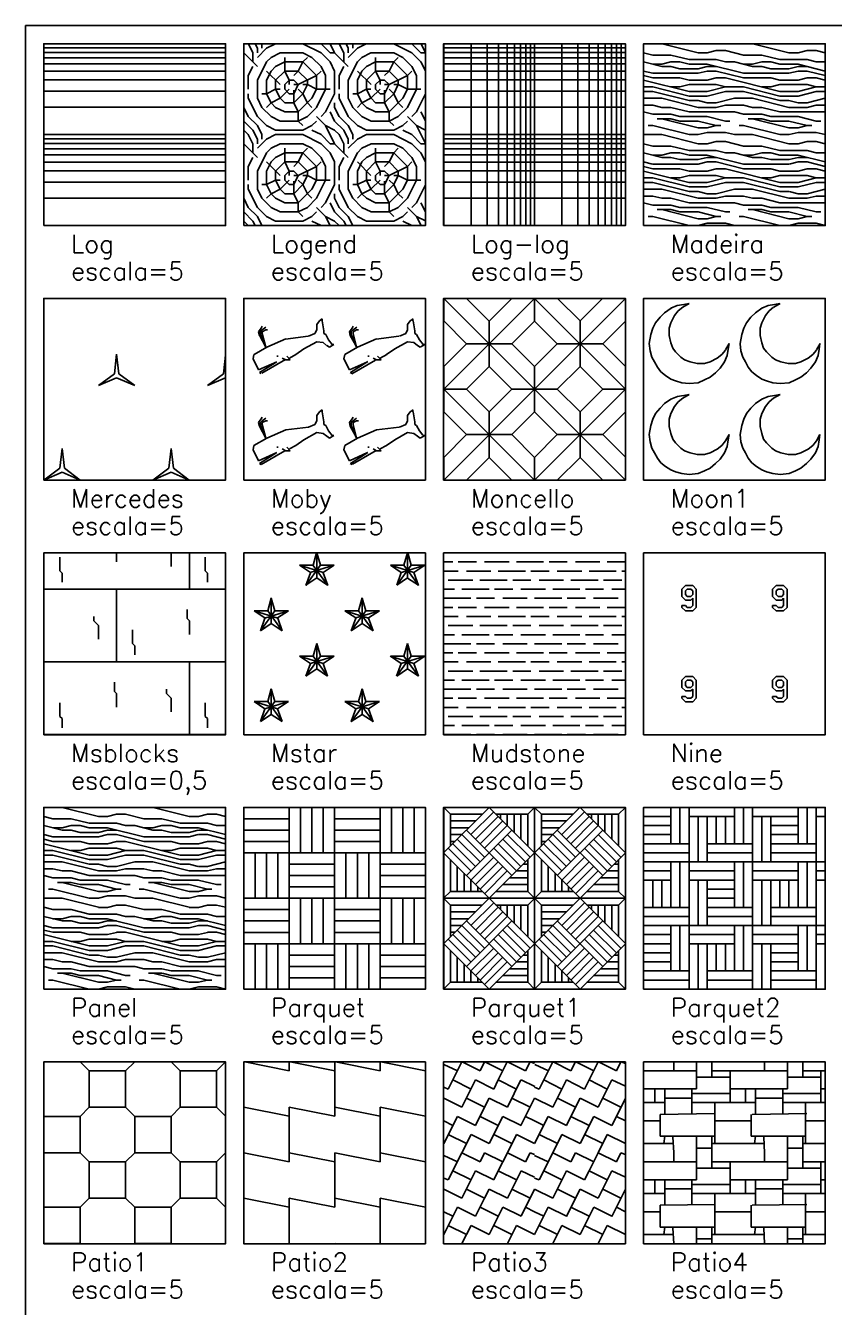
# Model space of a CAD drawing. Header units: inches. Extents: x -1 to 462, y -162 to 137.
# Drawn here: x -1 to 43.5, y -91.5 to -21 of the extents above; entities that cross this region are included whole.
import ezdxf

# ---------------------------------------------------------------- set-up
doc = ezdxf.new("R2010")
doc.units = ezdxf.units.IN
doc.header["$MEASUREMENT"] = 0
doc.layers.add('FORMATO', color=7, linetype='Continuous', plot=False)
for name, color, linetype in [('HATCH', 7, 'Continuous'), ('RECTANGLE', 7, 'Continuous'), ('TEXT', 5, 'Continuous')]:
    doc.layers.add(name, color=color, linetype=linetype)
doc.styles.add('nr', font='simplex.shx')

msp = doc.modelspace()

# ---------------------------------------------------------------- hatches: boundary and pattern name
at = {"layer": 'HATCH'}
h = msp.add_hatch(dxfattribs=at)
h.set_pattern_fill('LOG', color=256, scale=5, style=0)
h.set_pattern_definition([(0, (0, -32), (0, 5), []), (0, (0, -30.495), (0, 5), []), (0, (0, -29.6144), (0, 5), []), (0, (0, -28.9897), (0, 5), []), (0, (0, -28.505), (0, 5), []), (0, (0, -28.109), (0, 5), []), (0, (0, -27.7745), (0, 5), []), (0, (0, -27.4846), (0, 5), []), (0, (0, -27.229), (0, 5), [])])
h.paths.add_polyline_path([(0, -32), (10, -32), (10, -22), (0, -22)])
h = msp.add_hatch(dxfattribs=at)
h.set_pattern_fill('LOGEND', color=256, scale=5, style=0)
h.set_pattern_definition([(0, (12.75, -32), (5, 5), [1.5, -3.5]), (0, (12.75, -31.75), (5, 5), [1.5, -3.5]), (0, (13, -31.25), (5, 5), [1, -4]), (0, (13.25, -30.75), (5, 5), [0.75, -4.25]), (0, (13.25, -30.25), (5, 5), [0.5, -4.5]), (0, (12, -29.75), (5, 5), [0.25, -1.25, 0.25, -3.25]), (0, (12.75, -29.5), (5, 5), [0.25, -2, 0.75, -2]), (0, (13.75, -29.25), (5, 5), [0.25, -0.25, 0.25, -4.25]), (0, (13.5, -29), (5, 5), [0.25, -4.75]), (0, (13.25, -28.5), (5, 5), [0.75, -4.25]), (0, (13.25, -28), (5, 5), [1, -4]), (0, (13, -27.5), (5, 5), [1.25, -1.5, 0.25, -2]), (90, (11, -30.5), (-5, 5), [0.25, -0.5, 1.25, -3]), (90, (11.25, -30), (-5, 5), [0.25, -0.25, 0.75, -3.75]), (90, (11.5, -28), (-5, 5), [0.5, -4.5]), (90, (11.75, -30), (-5, 5), [1, -1.5, 0.25, -2.25]), (90, (12, -27.25), (-5, 5), [0.25, -4.75]), (90, (12.25, -29.75), (-5, 5), [0.75, -4.25]), (90, (12.75, -29.5), (-5, 5), [0.5, -4.5]), (90, (13.25, -29.5), (-5, 5), [0.25, -0.75, 0.75, -3.25]), (90, (13.5, -29.25), (-5, 5), [0.25, -4.75]), (90, (13.75, -30.25), (-5, 5), [0.7, -4.3]), (90, (14, -31.25), (-5, 5), [0.5, -4.5]), (90, (14.5, -29.25), (-5, 5), [0.25, -4.75]), (90, (15, -29.5), (-5, 5), [0.75, -4.25]), (90, (15.5, -29.5), (-5, 5), [0.75, -4.25]), (45, (14.75, -31.5), (6e-16, 5), [0.35355, -0.35355, 0.35355, -6.0104]), (45, (13.75, -30.25), (6e-16, 5), [0.7071, -6.364]), (45, (11.75, -27.75), (6e-16, 5), [0.7071, -6.364]), (45, (12.75, -29), (6e-16, 5), [0.7071, -6.364]), (45, (13, -30), (6e-16, 5), [0.7071, -6.364]), (45, (14.5, -31), (6e-16, 5), [0.7071, -6.364]), (45, (14, -30.75), (6e-16, 5), [1.0607, -6.0104]), (45, (12.5, -28.5), (6e-16, 5), [0.3535, -6.7175]), (45, (12.25, -28), (6e-16, 5), [0.3535, -6.7175]), (45, (14.25, -28), (6e-16, 5), [0.3535, -6.7175]), (45, (12.25, -30.5), (6e-16, 5), [0.3535, -6.7175]), (45, (15, -28.75), (6e-16, 5), [0.3535, -6.7175]), (45, (13.25, -29.25), (6e-16, 5), [0.3535, -6.7175]), (45, (13.75, -28.75), (6e-16, 5), [0.3535, -6.7175]), (135, (13.5, -29.75), (-5, 6e-16), [0.35355, -0.35355, 1.06066, -5.3033]), (135, (14.25, -29.75), (-5, 6e-16), [0.3535, -6.7175]), (135, (14.25, -31.5), (-5, 6e-16), [0.3535, -6.7175]), (135, (13.25, -30.25), (-5, 6e-16), [0.3535, -6.7175]), (135, (14, -29.25), (-5, 6e-16), [0.3535, -6.7175]), (135, (12.75, -30.5), (-5, 6e-16), [0.3535, -6.7175]), (135, (14.75, -30.5), (-5, 6e-16), [0.3535, -6.7175]), (135, (11.25, -32), (-5, 6e-16), [0.3535, -6.7175]), (135, (11.5, -31.75), (-5, 6e-16), [0.7071, -6.364]), (135, (11.75, -31.5), (-5, 6e-16), [0.7071, -6.364]), (135, (12.25, -31.5), (-5, 6e-16), [0.7071, -6.364]), (135, (12.5, -31), (-5, 6e-16), [0.7071, -6.364]), (135, (14.5, -29), (-5, 6e-16), [0.7071, -6.364]), (135, (15.5, -31.5), (-5, 6e-16), [0.7071, -6.364]), (135, (15.75, -27.5), (-5, 6e-16), [0.7071, -6.364]), (135, (15.75, -28), (-5, 6e-16), [0.7071, -6.364]), (135, (15.25, -28.25), (-5, 6e-16), [0.7071, -6.364]), (135, (11.75, -28.25), (-5, 6e-16), [1.0607, -6.0104]), (135, (15, -28.75), (-5, 6e-16), [1.0607, -6.0104]), (26.565, (12.25, -27.25), (5, 2e-09), [0.559, -10.6213]), (26.565, (12.25, -29.75), (5, 2e-09), [0.559, -10.6213]), (26.565, (12.75, -28.25), (5, 2e-09), [0.559, -10.6213]), (26.565, (14.25, -31.75), (5, 2e-09), [0.559, -10.6213]), (26.565, (14, -31.25), (5, 2e-09), [0.559, -10.6213]), (26.565, (12.5, -30.25), (5, 2e-09), [0.559, -10.6213]), (26.565, (12.5, -27.75), (5, 2e-09), [0.559, -10.6213]), (26.565, (14, -29.25), (5, 2e-09), [1.118, -10.0623]), (63.435, (14, -28.5), (3e-10, 5), [0.559, -10.6213]), (63.435, (14.75, -30), (3e-10, 5), [0.559, -10.6213]), (63.435, (12.25, -29), (3e-10, 5), [0.559, -10.6213]), (63.435, (11.25, -28.75), (3e-10, 5), [0.559, -10.6213]), (63.435, (14.25, -29.75), (3e-10, 5), [0.559, -10.6213]), (63.435, (13.75, -29.75), (3e-10, 5), [0.559, -10.6213]), (63.435, (11.75, -29), (3e-10, 5), [1.118, -10.0623]), (63.435, (15.5, -30.75), (3e-10, 5), [1.118, -10.0623]), (63.435, (15, -30.5), (3e-10, 5), [1.118, -10.0623]), (116.565, (11, -31.25), (-2e-09, 5), [0.559, -10.6213]), (116.565, (11, -28.5), (-2e-09, 5), [0.559, -10.6213]), (116.565, (12, -32), (-2e-09, 5), [0.559, -10.6213]), (116.565, (11.5, -27.5), (-2e-09, 5), [0.559, -10.6213]), (116.565, (12, -30.5), (-2e-09, 5), [0.559, -10.6213]), (116.565, (13, -30), (-2e-09, 5), [0.559, -10.6213]), (116.565, (13.5, -29), (-2e-09, 5), [0.559, -10.6213]), (116.565, (11.25, -31), (-2e-09, 5), [0.559, -10.6213]), (116.565, (12.5, -30.25), (-2e-09, 5), [0.559, -10.6213]), (116.565, (14, -30.75), (-2e-09, 5), [0.559, -10.6213]), (116.565, (14.5, -30.25), (-2e-09, 5), [0.559, -10.6213]), (116.565, (15.5, -28.75), (-2e-09, 5), [0.559, -10.6213]), (116.565, (11.75, -27.25), (-2e-09, 5), [0.559, -10.6213]), (116.565, (11, -27.5), (-2e-09, 5), [1.118, -10.0623]), (116.565, (11.75, -31), (-2e-09, 5), [1.118, -10.0623]), (153.435, (11, -31.75), (-5, 3e-10), [0.559, -10.6213]), (153.435, (15.25, -32), (-5, 3e-10), [0.559, -10.6213]), (153.435, (15, -29.5), (-5, 3e-10), [0.559, -10.6213]), (153.435, (13, -31.25), (-5, 3e-10), [0.559, -10.6213]), (153.435, (12.75, -31.75), (-5, 3e-10), [0.559, -10.6213]), (153.435, (13.25, -30.75), (-5, 3e-10), [0.559, -10.6213]), (153.435, (14.75, -27.75), (-5, 3e-10), [0.559, -10.6213]), (153.435, (15.25, -27.5), (-5, 3e-10), [1.118, -10.0623])])
h.paths.add_polyline_path([(11, -32), (21, -32), (21, -22), (11, -22)])
h = msp.add_hatch(dxfattribs=at)
h.set_pattern_fill('LOG-LOG', color=256, scale=5, style=0)
h.set_pattern_definition([(0, (22, -32), (0, 5), []), (0, (22, -30.495), (0, 5), []), (0, (22, -29.6144), (0, 5), []), (0, (22, -28.9897), (0, 5), []), (0, (22, -28.505), (0, 5), []), (0, (22, -28.109), (0, 5), []), (0, (22, -27.7745), (0, 5), []), (0, (22, -27.4846), (0, 5), []), (0, (22, -27.229), (0, 5), []), (90, (22, -32), (-5, 3e-16), []), (90, (23.505, -32), (-5, 3e-16), []), (90, (24.3856, -32), (-5, 3e-16), []), (90, (25.0103, -32), (-5, 3e-16), []), (90, (25.495, -32), (-5, 3e-16), []), (90, (25.891, -32), (-5, 3e-16), []), (90, (26.2255, -32), (-5, 3e-16), []), (90, (26.5154, -32), (-5, 3e-16), []), (90, (26.771, -32), (-5, 3e-16), [])])
h.paths.add_polyline_path([(22, -32), (32, -32), (32, -22), (22, -22)])
h = msp.add_hatch(dxfattribs=at)
h.set_pattern_fill('MADEIRA', color=256, scale=5, style=0, pattern_type=2)
h.set_pattern_definition([(0, (33, -32), (0, 5), [1, -1.5, 0.5, -2]), (0, (36.5, -31.875), (0, 5), [1, -4]), (0, (36, -31.625), (0, 5), [0.5, -4.5]), (0, (33.25, -31.5), (0, 5), [0.25, -3.5, 0.25, -1]), (0, (35, -31.25), (0, 5), [1, -1.5, 0.25, -2.25]), (0, (33.75, -31.125), (0, 5), [0.75, -4.25]), (0, (35, -31), (0, 5), [1.5, -3.5]), (0, (33.5, -30.875), (0, 5), [1, -4]), (0, (35.5, -30.75), (0, 5), [2.5, -2.5]), (0, (34, -30.5), (0, 5), [0.5, -1.5, 1, -2]), (0, (37.5, -30.375), (0, 5), [1, -4]), (0, (36.5, -30.25), (0, 5), [0.5, -4.5]), (0, (35.5, -30.125), (0, 5), [0.5, -4.5]), (0, (33, -30), (0, 5), [1, -4]), (0, (35.5, -29.875), (0, 5), [1, -4]), (0, (35.5, -29.625), (0, 5), [1, -1, 1, -2]), (0, (34.5, -29.375), (0, 5), [0.5, -2.5, 1, -1]), (0, (35.5, -29.25), (0, 5), [1.5, -3.5]), (0, (35.5, -29), (0, 5), [1, -4]), (0, (33.5, -28.875), (0, 5), [1.5, -2, 0.5, -1]), (0, (33.5, -28.625), (0, 5), [2.5, -2.5]), (0, (36.5, -28.5), (0, 5), [0.5, -4.5]), (0, (35, -28.375), (0, 5), [1, -4]), (0, (34, -28.25), (0, 5), [0.5, -2, 0.5, -2]), (0, (33.5, -28.125), (0, 5), [0.5, -1.5, 1, -2]), (0, (34.5, -28), (0, 5), [0.5, -2.5, 0.5, -1.5]), (0, (35.5, -27.875), (0, 5), [1.5, -3.5]), (0, (33.5, -27.625), (0, 5), [1, -4]), (0, (36, -27.5), (0, 5), [0.5, -4.5]), (0, (37, -27.375), (0, 5), [0.5, -4.5]), (14.036, (36.5, -31.625), (5, -2e-10), [0.515, -20.1005]), (14.036, (37, -30.5), (5, -2e-10), [0.515, -20.1005]), (14.036, (36.5, -27.5), (5, -2e-10), [0.515, -20.1005]), (14.036, (35, -29.375), (5, -2e-10), [0.515, -20.1005]), (14.036, (36, -28.625), (5, -2e-10), [0.515, -20.1005]), (14.036, (36.5, -29), (5, -2e-10), [0.515, -20.1005]), (14.036, (34, -28.125), (5, -2e-10), [0.515, -20.1005]), (14.036, (36, -28.375), (5, -2e-10), [0.515, -20.1005]), (14.036, (37, -30.25), (5, -2e-10), [1.03, -19.5855]), (14.036, (36.5, -29.875), (5, -2e-10), [1.03, -19.5855]), (14.036, (36.5, -29.625), (5, -2e-10), [1.03, -19.5855]), (165.964, (35, -31.25), (-5, -2e-10), [0.515, -1.03, 0.515, -18.55553]), (165.964, (34, -30.5), (-5, -2e-10), [0.515, -20.1005]), (165.964, (34, -28.25), (-5, -2e-10), [1.03, -19.5855]), (194.036, (36.5, -31.875), (-5, 2e-10), [0.515, -20.1005]), (345.964, (37.5, -31.875), (5, 2e-10), [0.515, -20.1005]), (345.964, (36, -30.125), (5, 2e-10), [0.515, -20.1005]), (345.964, (37, -29.25), (5, 2e-10), [0.515, -20.1005]), (345.964, (35, -28.875), (5, 2e-10), [0.515, -20.1005]), (345.964, (34.5, -28.25), (5, 2e-10), [0.515, -20.1005]), (345.964, (35, -28), (5, 2e-10), [0.515, -20.1005]), (345.964, (35, -28.875), (5, 2e-10), [0.515, -20.1005]), (345.964, (36.5, -28.125), (5, 2e-10), [2.06, -18.5555]), (345.964, (33.5, -31.5), (5, 2e-10), [2.06, -18.5555]), (345.964, (34, -31.125), (5, 2e-10), [2.06, -18.5555]), (345.964, (34.5, -30.875), (5, 2e-10), [0.515, -1.03, 1.03, -18.04053]), (345.964, (34.5, -30.5), (5, 2e-10), [1.03, -1.03, 1.03, -17.52553]), (345.964, (34, -30), (5, 2e-10), [2.06, -18.5555]), (345.964, (33.5, -29.625), (5, 2e-10), [2.06, -18.5555]), (345.964, (33.5, -29.375), (5, 2e-10), [2.06, -18.5555]), (345.964, (37, -27.875), (5, 2e-10), [0.515, -20.1005]), (345.964, (37.5, -27.375), (5, 1e-06), [1.03, -19.5855]), (345.964, (34.5, -27.625), (5, 1e-06), [1.03, -19.5855]), (345.964, (34, -32), (5, 9e-08), [2.06, -18.5555]), (345.964, (37, -28.5), (5, 9e-08), [1.545, -19.0705]), (345.964, (37.5, -28.875), (5, 9e-08), [3.09, -17.5255])])
h.paths.add_polyline_path([(33, -32), (43, -32), (43, -22), (33, -22)])
h = msp.add_hatch(dxfattribs=at)
h.set_pattern_fill('MERCEDES', color=256, scale=5, style=0, pattern_type=2)
h.set_pattern_definition([(23.413, (0, -46), (9, 5.19615), [1.0897, -25.06366]), (263.413, (1, -44.268), (9e-11, -10.3923), [1.0897, -25.0637]), (143.413, (2, -46), (-9, 5.19615), [1.0897, -25.0637]), (36.587, (0, -46), (9, 5.19615), [1.0897, -25.06366]), (276.587, (1, -44.268), (2e-11, -10.3923), [1.0897, -25.0637]), (156.587, (2, -46), (-9, 5.19615), [1.0897, -25.0637])])
h.paths.add_polyline_path([(0, -46), (10, -46), (10, -36), (0, -36)])
h = msp.add_hatch(dxfattribs=at)
h.set_pattern_fill('MOBY', color=256, scale=5, style=0, pattern_type=2)
h.set_pattern_definition([(333.435, (13.1, -44.3), (-5, 5), [0.2236, -10.9567]), (0, (13.3, -44.4), (5, 5), [0.25, -4.75]), (135, (13.55, -44.4), (-5, 0), [0.2828, -6.7882]), (209.9816, (13.25, -44.4), (-95.0000368, -54.9999352), [1.50083, -148.58247]), (153.435, (11.95, -45.15), (5, -5), [0.1118, -11.0685]), (32.2756, (11.85, -45.1), (55.0000287, 34.999956), [1.12361, -111.23741]), (204.2277, (12.8, -44.5), (-55.00002, -24.9999563), [1.09658, -108.56198]), (116.565, (11.8, -44.95), (-5, 5), [0.6708, -10.5095]), (78.69, (11.5, -44.35), (-4.99999, -20), [0.25495, -25.24014]), (29.745, (11.55, -44.1), (24.999997, 15.00001), [0.80622, -39.50507]), (23.1986, (12.25, -43.7), (-25, -10.000007), [1.14237, -36.9365]), (6.8428, (13.3, -43.25), (-84.999997, -10.00004), [1.25897, -124.63782]), (23.1986, (14.55, -43.1), (-25, -10.000007), [0.3808, -37.6981]), (63.435, (14.9, -42.95), (-5, -5), [0.2236, -10.9567]), (90, (15, -42.75), (-5, 5), [0.3, -4.7]), (53.13, (15, -42.45), (10, 15), [0.25, -24.75]), (33.69, (15.15, -42.25), (-10, -5), [0.1803, -17.8475]), (270, (15.3, -42.15), (5, -5), [0.1, -4.9]), (280.305, (15.3, -42.25), (-4.999974, 30.000005), [0.559, -55.34268]), (270, (15.4, -42.8), (5, -5), [0.15, -4.85]), (333.435, (15.4, -42.95), (-5, 5), [0.1118, -11.0685]), (296.565, (15.5, -43), (5, -5), [0.3354, -10.8449]), (308.66, (15.65, -43.3), (-14.999995, 20), [0.32016, -31.69546]), (0, (15.85, -43.55), (5, 5), [0.1, -4.9]), (210.964, (15.95, -43.55), (-14.99999, -10.00001), [0.29155, -28.8632]), (146.31, (15.7, -43.7), (-10, 5), [0.1803, -17.8475]), (143.13, (15.55, -43.6), (-15, 10), [0.25, -24.75]), (171.87, (15.35, -43.45), (30, -4.999997), [0.35356, -35.0018]), (209.745, (15, -43.4), (-24.999997, -15.00001), [0.8062, -39.50507]), (213.69, (14.3, -43.8), (10, 5), [0.5408, -17.4869]), (209.745, (13.85, -44.1), (-24.999997, -15.00001), [0.4031, -39.90817]), (0, (12.85, -44.2), (5, 5), [0, -5]), (118.3008, (12.2, -43.7), (-30.000044, 54.999976), [0.73824, -73.08588]), (104.036, (11.85, -43.05), (-4.99999, 15), [0.20616, -20.4094]), (53.13, (11.8, -42.85), (10, 15), [0.25, -24.75]), (63.435, (11.95, -42.65), (-5, -5), [0.1118, -11.0685]), (113.1986, (12.2, -43.7), (10.000007, -25), [0.7616, -37.3173]), (90, (11.9, -43), (-5, 5), [0.15, -4.85]), (45, (11.9, -42.85), (0, 5), [0.1414, -6.9296]), (36.87, (12, -42.75), (-15, -10), [0.25, -24.75]), (104.9314, (12.2, -43.7), (-14.999985, 55.000003), [0.7762, -76.84466]), (90, (12, -42.95), (-5, 5), [0.1, -4.9]), (26.565, (12, -42.85), (5, 5), [0.2236, -10.9567]), (0, (12.2, -42.75), (5, 5), [0.1, -4.9])])
h.paths.add_polyline_path([(11, -46), (21, -46), (21, -36), (11, -36)])
h = msp.add_hatch(dxfattribs=at)
h.set_pattern_fill('MONCELLO', color=256, scale=5, style=0)
h.set_pattern_definition([(0, (22, -46), (5, 5), [1.25, -2.5, 1.25]), (0, (23.25, -43.5), (5, 5), [2.5, -2.5]), (45, (22, -46), (6e-16, 5), [7.071]), (45, (23.25, -46), (1.25, 3.75), [1.76777, -1.76777, 1.76777, -1.76777]), (90, (22, -46), (-5, 5), [1.25, -2.5, 1.25]), (90, (24.5, -44.75), (-5, 5), [2.5, -2.5]), (135, (22, -46), (-5, 6e-16), [7.071]), (135, (25.75, -46), (-3.75, 1.25), [1.76777, -1.76777, 1.76777, -1.76777])])
h.paths.add_polyline_path([(22, -46), (32, -46), (32, -36), (22, -36)])
h = msp.add_hatch(dxfattribs=at)
h.set_pattern_fill('MOON1', color=256, scale=5, style=0, pattern_type=2)
h.set_pattern_definition([(128.66, (33.95, -45.05), (-5, 5), [0.32015, -31.69546]), (116.565, (33.75, -44.8), (-5, 5), [0.3354, -10.8449]), (120.964, (33.6, -44.5), (-10.00001, 14.99999), [0.29155, -28.8632]), (105.9454, (33.45, -44.25), (-5.000003, 15), [0.364, -36.03654]), (97.125, (33.35, -43.9), (-4.99999, 35.000002), [0.4031, -39.90817]), (78.69, (33.3, -43.5), (-2e-06, 5), [0.5099, -24.9852]), (74.0546, (33.4, -43), (5, 20), [0.364, -36.03654]), (63.435, (33.5, -42.65), (2e-06, 5), [0.3354, -10.8449]), (50.1944, (33.65, -42.35), (20.000012, 24.99999), [0.3905, -38.66074]), (45, (33.9, -42.05), (0, 5), [0.3536, -6.7175]), (35.538, (34.15, -41.8), (19.99999, 15.000008), [0.4301, -42.5815]), (23.1986, (34.5, -41.55), (10, 5), [0.3808, -37.6981]), (8.13, (34.85, -41.4), (30, 4.999997), [0.35356, -35.0018]), (9.462, (35.2, -41.35), (25.000004, 4.99999), [0.30414, -30.1097]), (209.745, (35.5, -41.3), (-24.999997, -15.00001), [0.4031, -39.9082]), (218.66, (35.15, -41.5), (-5, -5), [0.32016, -31.69546]), (231.34, (34.9, -41.7), (-14.999995, -20), [0.32016, -31.69546]), (243.435, (34.7, -41.95), (-2e-06, -5), [0.4472, -10.7331]), (251.565, (34.5, -42.35), (6e-06, -5), [0.3162, -15.4952]), (270, (34.4, -42.65), (5, -5), [0.4, -4.6]), (284.036, (34.4, -43.05), (4.99999, -15), [0.4123, -20.2032]), (288.435, (34.5, -43.45), (5, -10), [0.3162, -15.4952]), (306.87, (34.6, -43.75), (5, -5), [0.25, -24.75]), (315, (34.75, -43.95), (5, -1e-15), [0.2121, -6.859]), (135, (35.05, -44.25), (-5, 0), [0.2121, -6.859]), (143.13, (35.25, -44.4), (-15, 10), [0.25, -24.75]), (161.565, (35.55, -44.5), (-5, -6e-06), [0.3162, -15.4952]), (165.964, (35.95, -44.6), (-5, -5e-06), [0.4123, -20.2032]), (180, (36.35, -44.6), (-5, -5), [0.4, -4.6]), (198.435, (36.65, -44.5), (-10, -5), [0.3162, -15.4952]), (206.565, (37.05, -44.3), (-5, -5), [0.4472, -10.7331]), (218.66, (37.3, -44.1), (-5, -5), [0.32016, -31.69546]), (231.34, (37.5, -43.85), (-14.999995, -20), [0.32016, -31.69546]), (240.255, (37.7, -43.5), (-5, -10), [0.4031, -39.9082]), (80.538, (37.65, -43.8), (-2e-06, 5), [0.30414, -30.1097]), (81.87, (37.6, -44.15), (1e-06, 4.999997), [0.35356, -35.0018]), (66.8014, (37.45, -44.5), (10.000007, 25), [0.3808, -37.6981]), (54.462, (37.2, -44.85), (10.000005, 14.999998), [0.4301, -42.5815]), (45, (36.95, -45.1), (0, 5), [0.3536, -6.7175]), (39.8056, (36.65, -45.35), (5, 5.000004), [0.3905, -38.66074]), (26.565, (36.35, -45.5), (5, 5), [0.3354, -10.8449]), (23.1986, (36, -45.65), (10, 5), [0.3808, -37.69808]), (5.7106, (35.5, -45.7), (44.999997, 5.000007), [0.5025, -49.7469]), (352.875, (35.1, -45.65), (5, 3e-06), [0.4031, -39.90817]), (344.0546, (34.75, -45.55), (20, -5), [0.364, -36.03654]), (338.199, (34.5, -45.45), (15, -5), [0.26926, -26.65657]), (326.31, (34.2, -45.25), (10, -5), [0.36056, -17.6672]), (321.34, (33.95, -45.05), (20, -14.999995), [0.32016, -31.69546])])
h.paths.add_polyline_path([(33, -46), (43, -46), (43, -36), (33, -36)])
h = msp.add_hatch(dxfattribs=at)
h.set_pattern_fill('MSBLOCKS', color=256, scale=0.5, style=0, pattern_type=2)
h.set_pattern_definition([(0, (0, -60), (0, 4), []), (90, (0, -60), (-4, 4), [4, -4]), (90, (1, -59.625), (-8, 8), [0.5, -15.5]), (135, (1, -59.125), (-16, 2e-15), [0.177, -11.137]), (90, (0.875, -59), (-8, 8), [0.75, -15.25]), (90, (4, -58.5), (-8, 8), [0.75, -15.25]), (135, (4, -57.75), (-16, 2e-15), [0.177, -11.137]), (90, (3.875, -57.625), (-8, 8), [0.5, -15.5]), (90, (7, -58.75), (-8, 8), [0.75, -15.25]), (135, (7, -58), (-16, 2e-15), [0.3536, -10.96]), (90, (6.75, -57.75), (-8, 8), [0.25, -15.75]), (90, (9, -59.625), (-8, 8), [0.5, -15.5]), (135, (9, -59.125), (-16, 2e-15), [0.177, -11.137]), (90, (8.875, -59), (-8, 8), [0.75, -15.25]), (90, (12, -58.5), (-8, 8), [0.75, -15.25]), (135, (12, -57.75), (-16, 2e-15), [0.177, -11.137]), (90, (11.875, -57.625), (-8, 8), [0.5, -15.5]), (90, (15, -58.75), (-8, 8), [0.75, -15.25]), (135, (15, -58), (-16, 2e-15), [0.3536, -10.96]), (90, (14.75, -57.75), (-8, 8), [0.25, -15.75]), (90, (5, -55.625), (-8, 8), [0.5, -15.5]), (135, (5, -55.125), (-16, 2e-15), [0.177, -11.137]), (90, (4.875, -55), (-8, 8), [0.75, -15.25]), (90, (8, -54.5), (-8, 8), [0.75, -15.25]), (135, (8, -53.75), (-16, 2e-15), [0.177, -11.137]), (90, (7.875, -53.625), (-8, 8), [0.5, -15.5]), (90, (11, -54.75), (-8, 8), [0.75, -15.25]), (135, (11, -54), (-16, 2e-15), [0.3536, -10.96]), (90, (10.75, -53.75), (-8, 8), [0.25, -15.75]), (90, (13, -55.625), (-8, 8), [0.5, -15.5]), (135, (13, -55.125), (-16, 2e-15), [0.177, -11.137]), (90, (12.875, -55), (-8, 8), [0.75, -15.25]), (90, (16, -54.5), (-8, 8), [0.75, -15.25]), (135, (16, -53.75), (-16, 2e-15), [0.177, -11.137]), (90, (15.875, -53.625), (-8, 8), [0.5, -15.5]), (90, (19, -54.75), (-8, 8), [0.75, -15.25]), (135, (19, -54), (-16, 2e-15), [0.3536, -10.96]), (90, (18.75, -53.75), (-8, 8), [0.25, -15.75])])
h.paths.add_polyline_path([(0, -60), (10, -60), (10, -50), (0, -50)])
h = msp.add_hatch(dxfattribs=at)
h.set_pattern_fill('MSTAR', color=256, scale=5, style=0, pattern_type=2)
h.set_pattern_definition([(180, (13.45, -58.2), (-5, -5), [0.75, -4.25]), (326.31, (11.55, -58.2), (10, -5), [0.7211, -17.30664]), (109.6538, (13.1, -59.3), (-19.999976, 55.000011), [0.7433, -73.58704]), (254.0546, (12.5, -57.5), (-5, -20), [0.728, -35.67254]), (33.69, (11.9, -59.3), (-10, -5), [0.7211, -17.30664]), (250.3462, (12.15, -58.6), (19.999976, 55.000011), [0.7433, -73.58704]), (180, (12.3, -58.2), (-5, -5), [0.75, -4.25]), (105.9454, (12.7, -58.2), (5, -20), [0.728, -35.67254]), (326.31, (12.5, -58.9), (10, -5), [0.7211, -17.30664]), (33.69, (12.85, -58.6), (-10, -5), [0.7211, -17.30664]), (233.9726, (12.7, -58.2), (-25.000018, -34.999987), [1.36014, -66.6472]), (306.0274, (12.3, -58.2), (-25.000018, 34.999987), [1.36014, -66.6472]), (17.1027, (12.15, -58.6), (-50.000009, -14.999977), [1.36014, -66.6472]), (90, (12.5, -58.9), (-5, 5), [1.4, -3.6]), (162.8973, (12.85, -58.6), (-50.000009, 14.999977), [1.36014, -66.6472]), (162.8973, (15.35, -56.1), (-50.000009, 14.999977), [1.36014, -66.6472]), (90, (15, -56.4), (-5, 5), [1.4, -3.6]), (17.1027, (14.65, -56.1), (-50.000009, -14.999977), [1.36014, -66.6472]), (306.0274, (14.8, -55.7), (-25.000018, 34.999987), [1.36014, -66.6472]), (233.9726, (15.2, -55.7), (-25.000018, -34.999987), [1.36014, -66.6472]), (33.69, (15.35, -56.1), (-10, -5), [0.7211, -17.3066]), (326.31, (15, -56.4), (10, -5), [0.7211, -17.3066]), (105.945, (15.2, -55.7), (5, -20), [0.728, -35.67254]), (180, (14.8, -55.7), (-5, -5), [0.75, -4.25]), (250.346, (14.65, -56.1), (19.999976, 55.000011), [0.7433, -73.58704]), (33.69, (14.4, -56.8), (-10, -5), [0.7211, -17.3066]), (254.055, (15, -55), (-5, -20), [0.728, -35.67254]), (109.654, (15.6, -56.8), (-19.999976, 55.000011), [0.7433, -73.58704]), (326.31, (14.05, -55.7), (10, -5), [0.7211, -17.3066]), (180, (15.95, -55.7), (-5, -5), [0.75, -4.25])])
h.paths.add_polyline_path([(11, -60), (21, -60), (21, -50), (11, -50)])
h = msp.add_hatch(dxfattribs=at)
h.set_pattern_fill('MUDSTONE', color=256, scale=5, style=0)
h.set_pattern_definition([(0, (22, -60), (1, 0.5), [1.5, -0.3, 1, -0.45, 1.35, -0.4])])
h.paths.add_polyline_path([(22, -60), (32, -60), (32, -50), (22, -50)])
h = msp.add_hatch(dxfattribs=at)
h.set_pattern_fill('NINE', color=256, scale=5, style=0)
h.set_pattern_definition([(0, (35.3, -58.2), (5, 5), [0.4, -4.6]), (0, (35.4, -58), (5, 5), [0.2, -4.8]), (0, (35.3, -57.6), (5, 5), [0.3, -4.7]), (0, (35.4, -57.4), (5, 5), [0.2, -4.8]), (0, (35.4, -57), (5, 5), [0.2, -4.8]), (0, (35.3, -56.8), (5, 5), [0.4, -4.6]), (0, (35.1, -57.9), (5, 5), [0.2, -4.8]), (90, (35.1, -58), (-5, 5), [0.1, -0.5, 0.4, -4]), (90, (35.3, -57.3), (-5, 5), [0.2, -4.8]), (90, (35.7, -57.9), (-5, 5), [0.4, -0.2, 0.2, -4.2]), (90, (35.9, -58), (-5, 5), [1, -4]), (45, (35.7, -58.2), (6e-16, 5), [0.2828, -6.7882]), (45, (35.6, -58), (6e-16, 5), [0.1414, -6.9296]), (45, (35.6, -57.4), (6e-16, 5), [0.1414, -6.9296]), (45, (35.6, -57.6), (6e-16, 5), [0.1414, -6.9296]), (45, (35.3, -57.1), (6e-16, 5), [0.1414, -6.9296]), (45, (35.1, -57), (6e-16, 5), [0.2828, -6.7882]), (135, (35.3, -58.2), (-5, 6e-16), [0.2828, -6.7882]), (135, (35.3, -57.6), (-5, 6e-16), [0.2828, -6.7882]), (135, (35.4, -58), (-5, 6e-16), [0.1414, -6.9296]), (135, (35.4, -57.4), (-5, 6e-16), [0.1414, -6.9296]), (135, (35.7, -57.1), (-5, 6e-16), [0.1414, -6.9296]), (135, (35.9, -57), (-5, 6e-16), [0.2828, -6.7882])])
h.paths.add_polyline_path([(33, -60), (43, -60), (43, -50), (33, -50)])
h = msp.add_hatch(dxfattribs=at)
h.set_pattern_fill('PANEL', color=256, scale=5, style=0)
h.set_pattern_definition([(0, (0, -74), (0, 5), [1, -1.5, 0.5, -2]), (0, (3.5, -73.875), (0, 5), [1, -4]), (0, (3, -73.625), (0, 5), [0.5, -4.5]), (0, (0.25, -73.5), (0, 5), [0.25, -3.5, 0.25, -1]), (0, (2, -73.25), (0, 5), [1, -1.5, 0.25, -2.25]), (0, (0.75, -73.125), (0, 5), [0.75, -4.25]), (0, (2, -73), (0, 5), [1.5, -3.5]), (0, (0.5, -72.875), (0, 5), [1, -4]), (0, (2.5, -72.75), (0, 5), [2.5, -2.5]), (0, (1, -72.5), (0, 5), [0.5, -1.5, 1, -2]), (0, (4.5, -72.375), (0, 5), [1, -4]), (0, (3.5, -72.25), (0, 5), [0.5, -4.5]), (0, (2.5, -72.125), (0, 5), [0.5, -4.5]), (0, (0, -72), (0, 5), [1, -4]), (0, (2.5, -71.875), (0, 5), [1, -4]), (0, (2.5, -71.625), (0, 5), [1, -1, 1, -2]), (0, (1.5, -71.375), (0, 5), [0.5, -2.5, 1, -1]), (0, (2.5, -71.25), (0, 5), [1.5, -3.5]), (0, (2.5, -71), (0, 5), [1, -4]), (0, (0.5, -70.875), (0, 5), [1.5, -2, 0.5, -1]), (0, (0.5, -70.625), (0, 5), [2.5, -2.5]), (0, (3.5, -70.5), (0, 5), [0.5, -4.5]), (0, (2, -70.375), (0, 5), [1, -4]), (0, (1, -70.25), (0, 5), [0.5, -2, 0.5, -2]), (0, (0.5, -70.125), (0, 5), [0.5, -1.5, 1, -2]), (0, (1.5, -70), (0, 5), [0.5, -2.5, 0.5, -1.5]), (0, (2.5, -69.875), (0, 5), [1.5, -3.5]), (0, (0.5, -69.625), (0, 5), [1, -4]), (0, (3, -69.5), (0, 5), [0.5, -4.5]), (0, (4, -69.375), (0, 5), [0.5, -4.5]), (14.036, (3.5, -73.625), (5, -2e-10), [0.515, -20.1005]), (14.036, (4, -72.5), (5, -2e-10), [0.515, -20.1005]), (14.036, (3.5, -69.5), (5, -2e-10), [0.515, -20.1005]), (14.036, (2, -71.375), (5, -2e-10), [0.515, -20.1005]), (14.036, (3, -70.625), (5, -2e-10), [0.515, -20.1005]), (14.036, (3.5, -71), (5, -2e-10), [0.515, -20.1005]), (14.036, (1, -70.125), (5, -2e-10), [0.515, -20.1005]), (14.036, (3, -70.375), (5, -2e-10), [0.515, -20.1005]), (14.036, (4, -72.25), (5, -2e-10), [1.03, -19.5855]), (14.036, (3.5, -71.875), (5, -2e-10), [1.03, -19.5855]), (14.036, (3.5, -71.625), (5, -2e-10), [1.03, -19.5855]), (165.964, (2, -73.25), (-5, -2e-10), [0.515, -1.03, 0.515, -18.55553]), (165.964, (1, -72.5), (-5, -2e-10), [0.515, -20.1005]), (165.964, (1, -70.25), (-5, -2e-10), [1.03, -19.5855]), (194.036, (3.5, -73.875), (-5, 2e-10), [0.515, -20.1005]), (345.964, (4.5, -73.875), (5, 2e-10), [0.515, -20.1005]), (345.964, (3, -72.125), (5, 2e-10), [0.515, -20.1005]), (345.964, (4, -71.25), (5, 2e-10), [0.515, -20.1005]), (345.964, (2, -70.875), (5, 2e-10), [0.515, -20.1005]), (345.964, (1.5, -70.25), (5, 2e-10), [0.515, -20.1005]), (345.964, (2, -70), (5, 2e-10), [0.515, -20.1005]), (345.964, (2, -70.875), (5, 2e-10), [0.515, -20.1005]), (345.964, (3.5, -70.125), (5, 2e-10), [2.06, -18.5555]), (345.964, (0.5, -73.5), (5, 2e-10), [2.06, -18.5555]), (345.964, (1, -73.125), (5, 2e-10), [2.06, -18.5555]), (345.964, (1.5, -72.875), (5, 2e-10), [0.515, -1.03, 1.03, -18.04053]), (345.964, (1.5, -72.5), (5, 2e-10), [1.03, -1.03, 1.03, -17.52553]), (345.964, (1, -72), (5, 2e-10), [2.06, -18.5555]), (345.964, (0.5, -71.625), (5, 2e-10), [2.06, -18.5555]), (345.964, (0.5, -71.375), (5, 2e-10), [2.06, -18.5555]), (345.964, (4, -69.875), (5, 2e-10), [0.515, -20.1005]), (345.964, (4.5, -69.375), (5, 1e-06), [1.03, -19.5855]), (345.964, (1.5, -69.625), (5, 1e-06), [1.03, -19.5855]), (345.964, (1, -74), (5, 9e-08), [2.06, -18.5555]), (345.964, (4, -70.5), (5, 9e-08), [1.545, -19.0705]), (345.964, (4.5, -70.875), (5, 9e-08), [3.09, -17.5255])])
h.paths.add_polyline_path([(0, -74), (10, -74), (10, -64), (0, -64)])
h = msp.add_hatch(dxfattribs=at)
h.set_pattern_fill('PARQUET', color=256, scale=5, style=0)
h.set_pattern_definition([(0, (11, -74), (0, 2.5), [5, 0]), (0, (11, -70.875), (2.5, 2.5), [2.5, -2.5]), (0, (11, -70.25), (2.5, 2.5), [2.5, -2.5]), (0, (11, -69.625), (2.5, 2.5), [2.5, -2.5]), (90, (11, -74), (-2.5, 2e-16), [5, 0]), (90, (11.625, -74), (-2.5, 2.5), [2.5, -2.5]), (90, (12.25, -74), (-2.5, 2.5), [2.5, -2.5]), (90, (12.875, -74), (-2.5, 2.5), [2.5, -2.5])])
h.paths.add_polyline_path([(11, -74), (21, -74), (21, -64), (11, -64)])
h = msp.add_hatch(dxfattribs=at)
h.set_pattern_fill('PARQUET1', color=256, scale=5, style=0)
h.set_pattern_definition([(0, (22, -74), (5, 5), [5]), (0, (22.375, -73.625), (5, 5), [1.75, -0.75, 1.75, -0.75]), (0, (22.375, -69.375), (5, 5), [1.75, -0.75, 1.75, -0.75]), (0, (25.25, -73.25), (5, 5), [1.375, -3.625]), (0, (25.625, -72.875), (5, 5), [1, -4]), (0, (26, -72.5), (5, 5), [0.625, -4.375]), (0, (26.375, -72.125), (5, 5), [0.25, -4.75]), (0, (22.375, -70.875), (5, 5), [0.25, -4.75]), (0, (22.375, -70.5), (5, 5), [0.625, -4.375]), (0, (22.375, -70.125), (5, 5), [1, -4]), (0, (22.375, -69.75), (5, 5), [1.375, -3.625]), (90, (22, -74), (-5, 5), [5]), (90, (22.375, -73.625), (-5, 5), [1.75, -0.75, 1.75, -0.75]), (90, (26.625, -73.625), (-5, 5), [1.75, -0.75, 1.75, -0.75]), (90, (22.75, -73.625), (-5, 5), [1.375, -3.625]), (90, (23.125, -73.625), (-5, 5), [1, -4]), (90, (23.5, -73.625), (-5, 5), [0.625, -4.375]), (90, (23.875, -73.625), (-5, 5), [0.25, -4.75]), (90, (25.125, -69.625), (-5, 5), [0.25, -4.75]), (90, (25.5, -70), (-5, 5), [0.625, -4.375]), (90, (25.875, -70.375), (-5, 5), [1, -4]), (90, (26.25, -70.75), (-5, 5), [1.375, -3.625]), (45, (24.5, -74), (6e-16, 5), [7.071]), (45, (23.25, -72.75), (6e-16, 5), [3.5355, -1.2375, 1.06066, -1.2374]), (45, (24.25, -73.75), (3e-16, 2.5), [1.76777, -5.3033]), (45, (24, -73.5), (3e-16, 2.5), [1.76777, -5.3033]), (45, (23.75, -73.25), (3e-16, 2.5), [1.76777, -5.3033]), (45, (23.5, -73), (3e-16, 2.5), [1.76777, -5.3033]), (135, (23.5, -72.5), (-2.5, 3e-16), [1.76777, -5.3033]), (135, (23.75, -72.25), (-2.5, 3e-16), [1.7678, -5.3033]), (135, (24, -72), (-2.5, 3e-16), [1.7678, -5.3033]), (135, (24.25, -71.75), (-2.5, 3e-16), [1.7678, -5.3033]), (135, (25.75, -72.75), (-5, 6e-16), [3.5355, -1.2375, 1.06066, -1.2374]), (135, (24.5, -74), (-5, 6e-16), [7.071])])
h.paths.add_polyline_path([(22, -74), (32, -74), (32, -64), (22, -64)])
h = msp.add_hatch(dxfattribs=at)
h.set_pattern_fill('PARQUET2', color=256, scale=5, style=0)
h.set_pattern_definition([(0, (33, -74), (3.5, 3.5), [5]), (0, (33, -73.5), (3.5, 3.5), [2.5, -1]), (0, (33, -73), (3.5, 3.5), [2.5, -1]), (0, (33, -72.5), (3.5, 3.5), [1.5, -5.5]), (0, (33, -72), (3.5, 3.5), [1.5, -5.5]), (0, (35.5, -71.5), (3.5, 3.5), [2.5, -1]), (0, (35.5, -71), (3.5, 3.5), [2.5, -1]), (90, (33, -74), (-3.5, 3.5), [2.5, -1]), (90, (34.5, -73), (-3.5, 3.5), [2.5, -1]), (90, (35, -73), (-3.5, 3.5), [2.5, -1]), (90, (36, -74), (-3.5, 3.5), [2.5, -1]), (90, (37, -73), (-3.5, 3.5), [1.5, -5.5]), (90, (37.5, -73), (-3.5, 3.5), [1.5, -5.5]), (90, (35.5, -74), (-3.5, 3.5), [5])])
h.paths.add_polyline_path([(33, -74), (43, -74), (43, -64), (33, -64)])
h = msp.add_hatch(dxfattribs=at)
h.set_pattern_fill('PATIO1', color=256, scale=5, style=0, pattern_type=2)
h.set_pattern_definition([(45, (2, -86), (0, 5), [0.7071, -6.364]), (180, (2, -86), (-5, -5), [2, -3]), (270, (2, -86), (5, -5), [2, -3]), (0, (2.5, -85.5), (5, 5), [2, -3]), (315, (4.5, -85.5), (1e-15, 5), [0.7071, -6.364]), (90, (2.5, -85.5), (-5, 5), [2, -3]), (135, (2.5, -83.5), (-5, 0), [0.7071, -6.364]), (0, (2.5, -83.5), (5, 5), [2, -3]), (45, (4.5, -83.5), (0, 5), [0.7071, -6.364]), (270, (4.5, -83.5), (5, -5), [2, -3]), (270, (5, -86), (5, -5), [2, -3]), (180, (2, -83), (-5, -5), [2, -3])])
h.paths.add_polyline_path([(0, -88), (10, -88), (10, -78), (0, -78)])
h = msp.add_hatch(dxfattribs=at)
h.set_pattern_fill('PATIO2', color=256, scale=5, style=0, pattern_type=2)
h.set_pattern_definition([(348.69, (11, -83), (-20, 4.99999), [2.5495, -22.9456]), (90, (13.5, -83.5), (-5, 5), [0.5, -4.5]), (348.69, (13.5, -83), (-20, 4.99999), [2.5495, -22.9456]), (90, (11, -85.5), (-5, 5), [2.5, -2.5]), (270, (16, -83.5), (5, -5), [2.5, -2.5]), (348.69, (11, -85.5), (-20, 4.99999), [2.5495, -22.9456]), (348.69, (13.5, -85.5), (-20, 4.99999), [2.5495, -22.9456]), (270, (13.5, -85.5), (5, -5), [2.5, -2.5])])
h.paths.add_polyline_path([(11, -88), (21, -88), (21, -78), (11, -78)])
h = msp.add_hatch(dxfattribs=at)
h.set_pattern_fill('PATIO3', color=256, scale=5, style=0, pattern_type=2)
h.set_pattern_definition([(243.435, (23, -83), (5, 5), [1.677, -9.5033]), (153.435, (24, -83.5), (5, -5), [1.118, -10.0623]), (153.435, (25.25, -83.5), (5, -5), [1.118, -10.0623]), (243.435, (24.25, -83), (5, 5), [0.559, -10.6213]), (153.435, (26.5, -83.5), (5, -5), [1.118, -10.0623]), (243.435, (25.5, -83), (5, 5), [1.118, -10.0623]), (158.199, (27, -83.1), (-15, 5), [0.26926, -26.6566]), (243.435, (26.75, -83), (5, 5), [0.559, -10.6213]), (154.983, (27, -84.35), (-64.999998, 30.000009), [0.82765, -81.93708]), (63.435, (25.5, -85.5), (-5, -5), [1.677, -9.5033]), (153.435, (26, -84.5), (5, -5), [1.118, -10.0623]), (63.435, (24.25, -85.5), (-5, -5), [0.559, -10.6213]), (153.435, (24.75, -84.5), (5, -5), [1.118, -10.0623]), (153.435, (23.5, -84.5), (5, -5), [1.118, -10.0623]), (63.435, (23, -85.5), (-5, -5), [1.677, -9.5033]), (63.435, (26.25, -86.5), (-5, -5), [1.677, -9.5033]), (153.435, (26.75, -85.5), (5, -5), [1.118, -10.0623]), (153.435, (25.5, -85.5), (5, -5), [1.118, -10.0623]), (63.435, (23.75, -86.5), (-5, -5), [1.118, -10.0623]), (153.435, (24.25, -85.5), (5, -5), [1.118, -10.0623]), (153.435, (23, -85.5), (5, -5), [1.118, -10.0623]), (63.435, (22, -87.5), (-5, -5), [1.677, -9.5033]), (153.435, (27, -86.25), (5, -5), [0.559, -10.6213]), (153.435, (26.25, -86.5), (5, -5), [1.118, -10.0623]), (153.435, (25, -86.5), (5, -5), [1.118, -10.0623]), (153.435, (23.75, -86.5), (5, -5), [1.118, -10.0623]), (153.435, (22.5, -86.5), (5, -5), [0.559, -10.6213]), (153.435, (27, -87.5), (5, -5), [1.118, -10.0623]), (63.435, (25.5, -88), (-5, -5), [1.118, -10.0623]), (153.435, (25.75, -87.5), (5, -5), [1.118, -10.0623]), (243.435, (23.5, -87), (5, 5), [1.118, -10.0623]), (153.435, (24.5, -87.5), (5, -5), [1.118, -10.0623]), (153.435, (23.25, -87.5), (5, -5), [1.118, -10.0623]), (154.983, (22.75, -83.5), (-64.999998, 30.000009), [0.82765, -81.93708]), (158.199, (22.25, -84.5), (-15, 5), [0.26926, -26.65657]), (243.435, (25.25, -86), (5, 5), [1.677, -9.5033]), (63.435, (24.75, -84.5), (-5, -5), [0.559, -10.6213])])
h.paths.add_polyline_path([(22, -88), (32, -88), (32, -78), (22, -78)])
h = msp.add_hatch(dxfattribs=at)
h.set_pattern_fill('PATIO4', color=256, scale=5, style=0, pattern_type=2)
h.set_pattern_definition([(270, (35.65, -84.5), (5, -5), [1.35, -3.65]), (180, (35.9, -84.5), (-5, -5), [2.9, -2.1]), (0, (33, -83.5), (5, 5), [2.9, -2.1]), (0, (35.9, -83.85), (5, 5), [1.85, -3.15]), (90, (36.75, -83.85), (-5, 5), [0.85, -4.15]), (0, (35.65, -85.25), (5, 5), [2.35, -2.65]), (180, (36.75, -87.75), (-5, -5), [0.85, -4.15]), (270, (37.75, -83.5), (5, -5), [1.75, -3.25]), (0, (37.75, -84.5), (5, 5), [0.25, -4.75]), (270, (36.9, -85.25), (5, -5), [2.25, -2.75]), (0, (33, -85.25), (5, 5), [1.15, -3.85]), (270, (34.15, -84.5), (5, -5), [1.4, -3.6]), (180.9548, (36.9, -85.85), (-295.00000556, -4.9997859), [3.000415, -297.041245]), (180, (38, -83.5), (-5, -5), [1.25, -3.75]), (180, (38, -87.5), (-5, -5), [1.25, -3.75]), (270, (36.75, -87.15), (5, -5), [0.85, -4.15]), (0, (33, -87.5), (5, 5), [1.65, -3.35]), (273.3665, (34.6, -87.15), (5.000055, -79.9999966), [0.85147, -84.29546]), (90, (33.6, -85.25), (-5, 5), [0.75, -4.25]), (180, (38, -86.25), (-5, -5), [1.1, -3.9]), (0, (33, -86.25), (5, 5), [0.9, -4.1]), (0, (33.9, -87.1), (5, 5), [3, -2]), (90, (34.65, -83.5), (-5, 5), [0.5, -4.5]), (0, (35.65, -84.75), (5, 5), [2.1, -2.9]), (0, (34.15, -85), (5, 5), [1.5, -3.5]), (270, (33.9, -85.9), (5, -5), [1.2, -3.8]), (262.875, (34.15, -87.1), (4.99999, 35.000002), [0.4031, -39.90817]), (90, (35.9, -84.5), (-5, 5), [1.5, -3.5]), (270, (35.9, -87.1), (5, -5), [0.9, -4.1])])
h.paths.add_polyline_path([(33, -88), (43, -88), (43, -78), (33, -78)])

# ---------------------------------------------------------------- linework, layer by layer
at = {"layer": 'FORMATO'}
msp.add_lwpolyline([(-1, -162), (99, -162), (99, -21), (-1, -21)], close=True, dxfattribs=at)
at = {"layer": 'RECTANGLE'}
for points in [[(0, -32), (10, -32), (10, -22), (0, -22)], [(11, -32), (21, -32), (21, -22), (11, -22)], [(22, -32), (32, -32), (32, -22), (22, -22)], [(33, -32), (43, -32), (43, -22), (33, -22)], [(0, -46), (10, -46), (10, -36), (0, -36)], [(11, -46), (21, -46), (21, -36), (11, -36)], [(22, -46), (32, -46), (32, -36), (22, -36)], [(33, -46), (43, -46), (43, -36), (33, -36)], [(0, -60), (10, -60), (10, -50), (0, -50)], [(11, -60), (21, -60), (21, -50), (11, -50)], [(22, -60), (32, -60), (32, -50), (22, -50)], [(33, -60), (43, -60), (43, -50), (33, -50)], [(0, -74), (10, -74), (10, -64), (0, -64)], [(11, -74), (21, -74), (21, -64), (11, -64)], [(22, -74), (32, -74), (32, -64), (22, -64)], [(33, -74), (43, -74), (43, -64), (33, -64)], [(0, -88), (10, -88), (10, -78), (0, -78)], [(11, -88), (21, -88), (21, -78), (11, -78)], [(22, -88), (32, -88), (32, -78), (22, -78)], [(33, -88), (43, -88), (43, -78), (33, -78)]]:
    msp.add_lwpolyline(points, close=True, dxfattribs=at)

# ---------------------------------------------------------------- texts
at = {"layer": 'TEXT', "style": 'nr'}
for s, p in [('Log', (1.5, -33.5)), ('Logend', (12.5, -33.5)), ('Log-log', (23.5, -33.5)), ('Madeira', (34.5, -33.5)), ('escala=5', (1.5, -35)), ('escala=5', (12.5, -35)), ('escala=5', (23.5, -35)), ('escala=5', (34.5, -35)), ('Mercedes', (1.5, -47.5)), ('Moby', (12.5, -47.5)), ('Moncello', (23.5, -47.5)), ('Moon1', (34.5, -47.5)), ('escala=5', (1.5, -49)), ('escala=5', (12.5, -49)), ('escala=5', (23.5, -49)), ('escala=5', (34.5, -49)), ('Msblocks', (1.5, -61.5)), ('Mstar', (12.5, -61.5)), ('Mudstone', (23.5, -61.5)), ('Nine', (34.5, -61.5)), ('escala=0,5', (1.5, -63)), ('escala=5', (12.5, -63)), ('escala=5', (23.5, -63)), ('escala=5', (34.5, -63)), ('Panel', (1.5, -75.5)), ('Parquet', (12.5, -75.5)), ('Parquet1', (23.5, -75.5)), ('Parquet2', (34.5, -75.5)), ('escala=5', (1.5, -77)), ('escala=5', (12.5, -77)), ('escala=5', (23.5, -77)), ('escala=5', (34.5, -77)), ('Patio1', (1.5, -89.5)), ('Patio2', (12.5, -89.5)), ('Patio3', (23.5, -89.5)), ('Patio4', (34.5, -89.5)), ('escala=5', (1.5, -91)), ('escala=5', (12.5, -91)), ('escala=5', (23.5, -91)), ('escala=5', (34.5, -91))]:
    msp.add_text(s, height=1, dxfattribs=at).set_placement(p)

doc.saveas('drawing.dxf')
